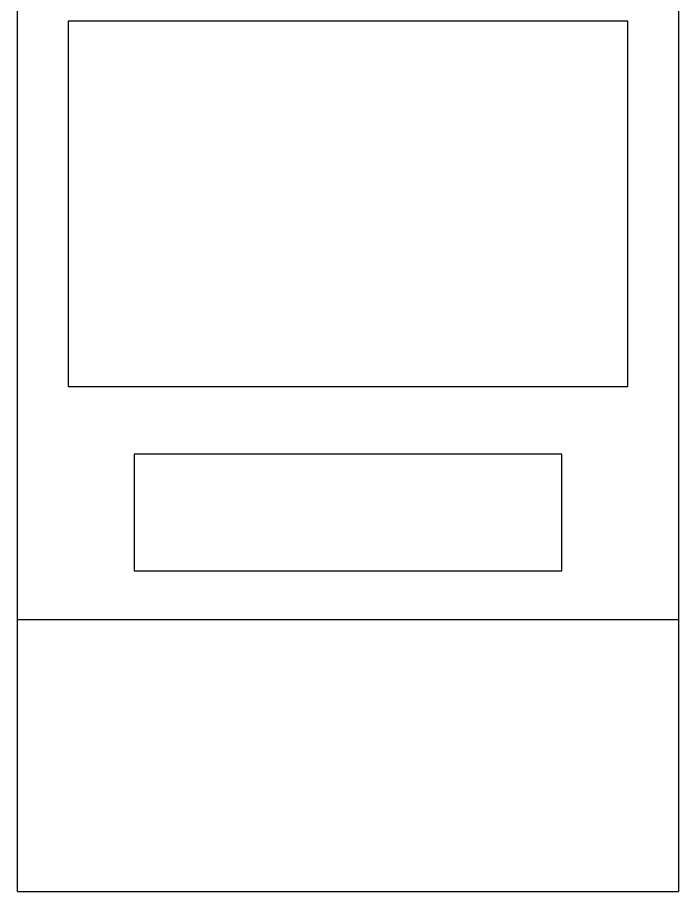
# Model space of a CAD drawing. Extents: x 0 to 85, y 0 to 190.
# Drawn here: x 0 to 85, y 0 to 112.5 of the extents above; entities that cross this region are included whole.
import ezdxf

# ---------------------------------------------------------------- set-up
doc = ezdxf.new("R2010")
doc.units = 0
doc.layers.get('0').update_dxf_attribs({"linetype": 'CONTINUOUS'})
doc.layers.add('PARTS', color=131, linetype='CONTINUOUS')

msp = doc.modelspace()

# ---------------------------------------------------------------- linework, layer by layer
for p, q in [((0, 35), (0, 155)), ((85, 155), (85, 35)), ((0, 0), (0, 35)), ((0, 35), (85, 35)), ((85, 35), (85, 0)), ((0, 0), (85, 0))]:
    msp.add_line(p, q)
at = {"layer": 'PARTS'}
for points in [[(6.5, 64.969), (78.5, 64.969), (78.5, 111.969), (6.5, 111.969)], [(15, 41.261), (70, 41.261), (70, 56.261), (15, 56.261)]]:
    msp.add_lwpolyline(points, close=True, dxfattribs=at)

doc.saveas('drawing.dxf')
